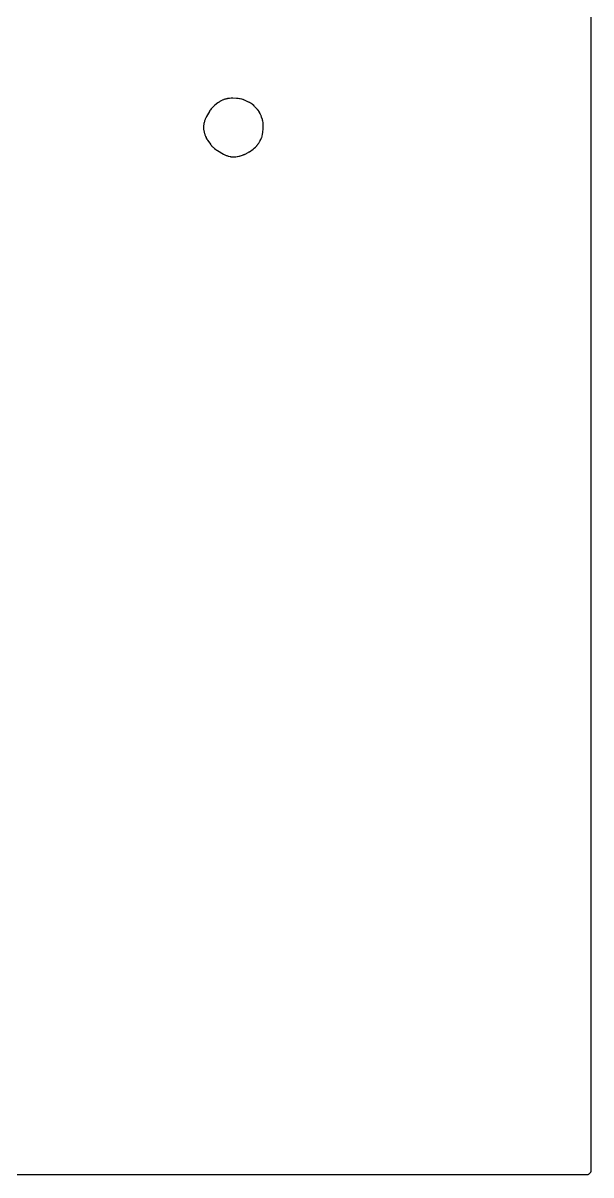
# Model space of a CAD drawing. Header units: millimetres. Extents: x 0 to 300, y 0 to 300.
# Drawn here: x 226.1 to 300.1, y -0.1 to 150 of the extents above; entities that cross this region are included whole.
import ezdxf

# ---------------------------------------------------------------- set-up
doc = ezdxf.new("R2010")
doc.units = ezdxf.units.MM
doc.layers.add('CUT', color=7, linetype='CONTINUOUS')

msp = doc.modelspace()

# ---------------------------------------------------------------- linework, layer by layer
at = {"layer": 'CUT'}
msp.add_lwpolyline([(300.0625, 298.5625), (300.0625, 1.4375), (300.0625, 0.5522), (300.0589, 0.4788), (300.0503, 0.4206), (300.036, 0.3635), (300.0162, 0.3082), (299.991, 0.255), (299.9608, 0.2046), (299.9257, 0.1573), (299.8863, 0.1137), (299.8427, 0.0743), (299.7954, 0.0392), (299.745, 0.009), (299.6918, -0.0162), (299.6365, -0.036), (299.5794, -0.0503), (299.5212, -0.0589), (299.4478, -0.0625), (298.5625, -0.0625), (1.4375, -0.0625)], dxfattribs=at)
msp.add_lwpolyline([(249.6559, 135.9719), (249.6612, 135.9419), (249.673, 135.8837), (249.6762, 135.8688), (249.6983, 135.7724), (249.7019, 135.7576), (249.734, 135.632), (249.7376, 135.6187), (249.7617, 135.5328), (249.7655, 135.5196), (249.7812, 135.4683), (249.7898, 135.4423), (249.8489, 135.2765), (249.8696, 135.2257), (249.9426, 135.0682), (249.9679, 135.0195), (250.0561, 134.8672), (250.0704, 134.8438), (250.0994, 134.7987), (250.107, 134.7872), (250.1569, 134.7133), (250.1647, 134.702), (250.5204, 134.2003), (250.5299, 134.1873), (250.5928, 134.1035), (250.6026, 134.0907), (250.6418, 134.0414), (250.6625, 134.0166), (250.7994, 133.8618), (250.8447, 133.8159), (250.9954, 133.6786), (251.0453, 133.6378), (251.2122, 133.5158), (251.2387, 133.4974), (251.2914, 133.4631), (251.3051, 133.4544), (251.3944, 133.3996), (251.4083, 133.3913), (252.1977, 132.9353), (252.2113, 132.9277), (252.3001, 132.8794), (252.3138, 132.8721), (252.3679, 132.8445), (252.3959, 132.8311), (252.5779, 132.7498), (252.6359, 132.7274), (252.8252, 132.6654), (252.855, 132.6565), (252.878, 132.6503), (252.9062, 132.6434), (253.0906, 132.6029), (253.1191, 132.5973), (253.1293, 132.5956), (253.1561, 132.5917), (253.328, 132.5705), (253.3818, 132.5663), (253.5526, 132.5607), (253.6066, 132.5614), (253.7772, 132.5711), (253.8309, 132.5767), (253.9999, 132.6018), (254.0529, 132.6121), (254.2213, 132.6529), (254.2474, 132.6598), (254.2981, 132.6745), (254.311, 132.6784), (254.3948, 132.7048), (254.4076, 132.709), (254.8228, 132.8501), (254.8365, 132.855), (254.9253, 132.8876), (254.9389, 132.8928), (254.9918, 132.9137), (255.0186, 132.925), (255.1887, 133.0019), (255.2405, 133.0284), (255.4023, 133.1214), (255.4272, 133.1366), (255.475, 133.1673), (255.4872, 133.1753), (255.5656, 133.2283), (255.5775, 133.2366), (256.0582, 133.5789), (256.0699, 133.5874), (256.1454, 133.644), (256.1569, 133.6528), (256.2014, 133.6879), (256.2237, 133.7063), (256.364, 133.8283), (256.4059, 133.8684), (256.532, 134.0015), (256.5698, 134.0455), (256.6841, 134.1921), (256.7014, 134.2154), (256.734, 134.2617), (256.7422, 134.2737), (256.7946, 134.352), (256.8025, 134.3642), (256.9019, 134.5209), (256.909, 134.5325), (256.9549, 134.6085), (256.9618, 134.6203), (256.9883, 134.6666), (257.0013, 134.6906), (257.0812, 134.8464), (257.1039, 134.8961), (257.1685, 135.0563), (257.1866, 135.1078), (257.2363, 135.2732), (257.2496, 135.3262), (257.2846, 135.4977), (257.2894, 135.5246), (257.2977, 135.5773), (257.2996, 135.5908), (257.3114, 135.6788), (257.313, 135.6924), (257.3795, 136.295), (257.381, 136.3104), (257.3895, 136.4106), (257.3906, 136.4261), (257.3941, 136.4864), (257.3951, 136.5174), (257.3964, 136.7157), (257.3936, 136.7775), (257.3748, 136.9723), (257.3656, 137.0335), (257.3263, 137.2279), (257.3193, 137.2581), (257.3043, 137.3166), (257.3003, 137.3316), (257.2727, 137.4283), (257.2683, 137.4432), (257.1714, 137.7532), (257.1662, 137.769), (257.1313, 137.8708), (257.1257, 137.8864), (257.1031, 137.9469), (257.0906, 137.9776), (257.0053, 138.1719), (256.9754, 138.231), (256.8708, 138.4122), (256.8345, 138.4677), (256.7088, 138.6386), (256.6884, 138.6647), (256.6473, 138.7146), (256.6366, 138.7272), (256.5659, 138.8084), (256.5548, 138.8207), (256.3075, 139.0891), (256.297, 139.1002), (256.2278, 139.1714), (256.217, 139.1823), (256.1744, 139.224), (256.1521, 139.2448), (256.0054, 139.3746), (255.9576, 139.4127), (255.8007, 139.5253), (255.7493, 139.5583), (255.5795, 139.6557), (255.5526, 139.6702), (255.4994, 139.6972), (255.4857, 139.704), (255.396, 139.7466), (255.3821, 139.753), (254.9543, 139.9434), (254.9413, 139.949), (254.8562, 139.9844), (254.8431, 139.9897), (254.7915, 140.0098), (254.7648, 140.0195), (254.5925, 140.0774), (254.538, 140.0929), (254.3634, 140.1337), (254.3077, 140.1439), (254.1276, 140.1684), (254.0994, 140.1716), (254.0443, 140.1764), (254.0301, 140.1775), (253.9382, 140.1834), (253.924, 140.1841), (253.4215, 140.2045), (253.4056, 140.2049), (253.3021, 140.2064), (253.2862, 140.2064), (253.224, 140.2056), (253.1922, 140.2044), (252.9885, 140.191), (252.9252, 140.1834), (252.7241, 140.1485), (252.6929, 140.1422), (252.6323, 140.1283), (252.6168, 140.1246), (252.5165, 140.0988), (252.5012, 140.0946), (252.4199, 140.0715), (252.4062, 140.0674), (252.3177, 140.0398), (252.3042, 140.0354), (252.2514, 140.0176), (252.2246, 140.0078), (252.0544, 139.9412), (252.0023, 139.9179), (251.8414, 139.8365), (251.7918, 139.8084), (251.6372, 139.7107), (251.6135, 139.6949), (251.5678, 139.663), (251.5563, 139.6547), (251.4816, 139.5997), (251.4702, 139.5911), (251.1021, 139.3063), (251.0908, 139.2973), (251.0181, 139.2382), (251.007, 139.229), (250.9642, 139.1924), (250.9427, 139.1732), (250.8081, 139.0466), (250.768, 139.0052), (250.6478, 138.8682), (250.6119, 138.823), (250.504, 138.6731), (250.4877, 138.6493), (250.457, 138.6021), (250.4493, 138.5899), (250.4002, 138.5101), (250.3928, 138.4977), (249.9939, 137.8136), (249.9872, 137.8018), (249.9445, 137.7247), (249.9381, 137.7128), (249.9135, 137.6659), (249.9015, 137.6416), (249.8279, 137.4842), (249.8072, 137.4341), (249.7481, 137.2707), (249.7394, 137.2451), (249.7325, 137.2228), (249.7246, 137.1951), (249.6776, 137.0142), (249.671, 136.9862), (249.6643, 136.9538), (249.6588, 136.9239), (249.6286, 136.7311), (249.6223, 136.6706), (249.6119, 136.4785), (249.6117, 136.4176), (249.6209, 136.2254), (249.6269, 136.1648)], close=True, dxfattribs=at)

doc.saveas('drawing.dxf')
